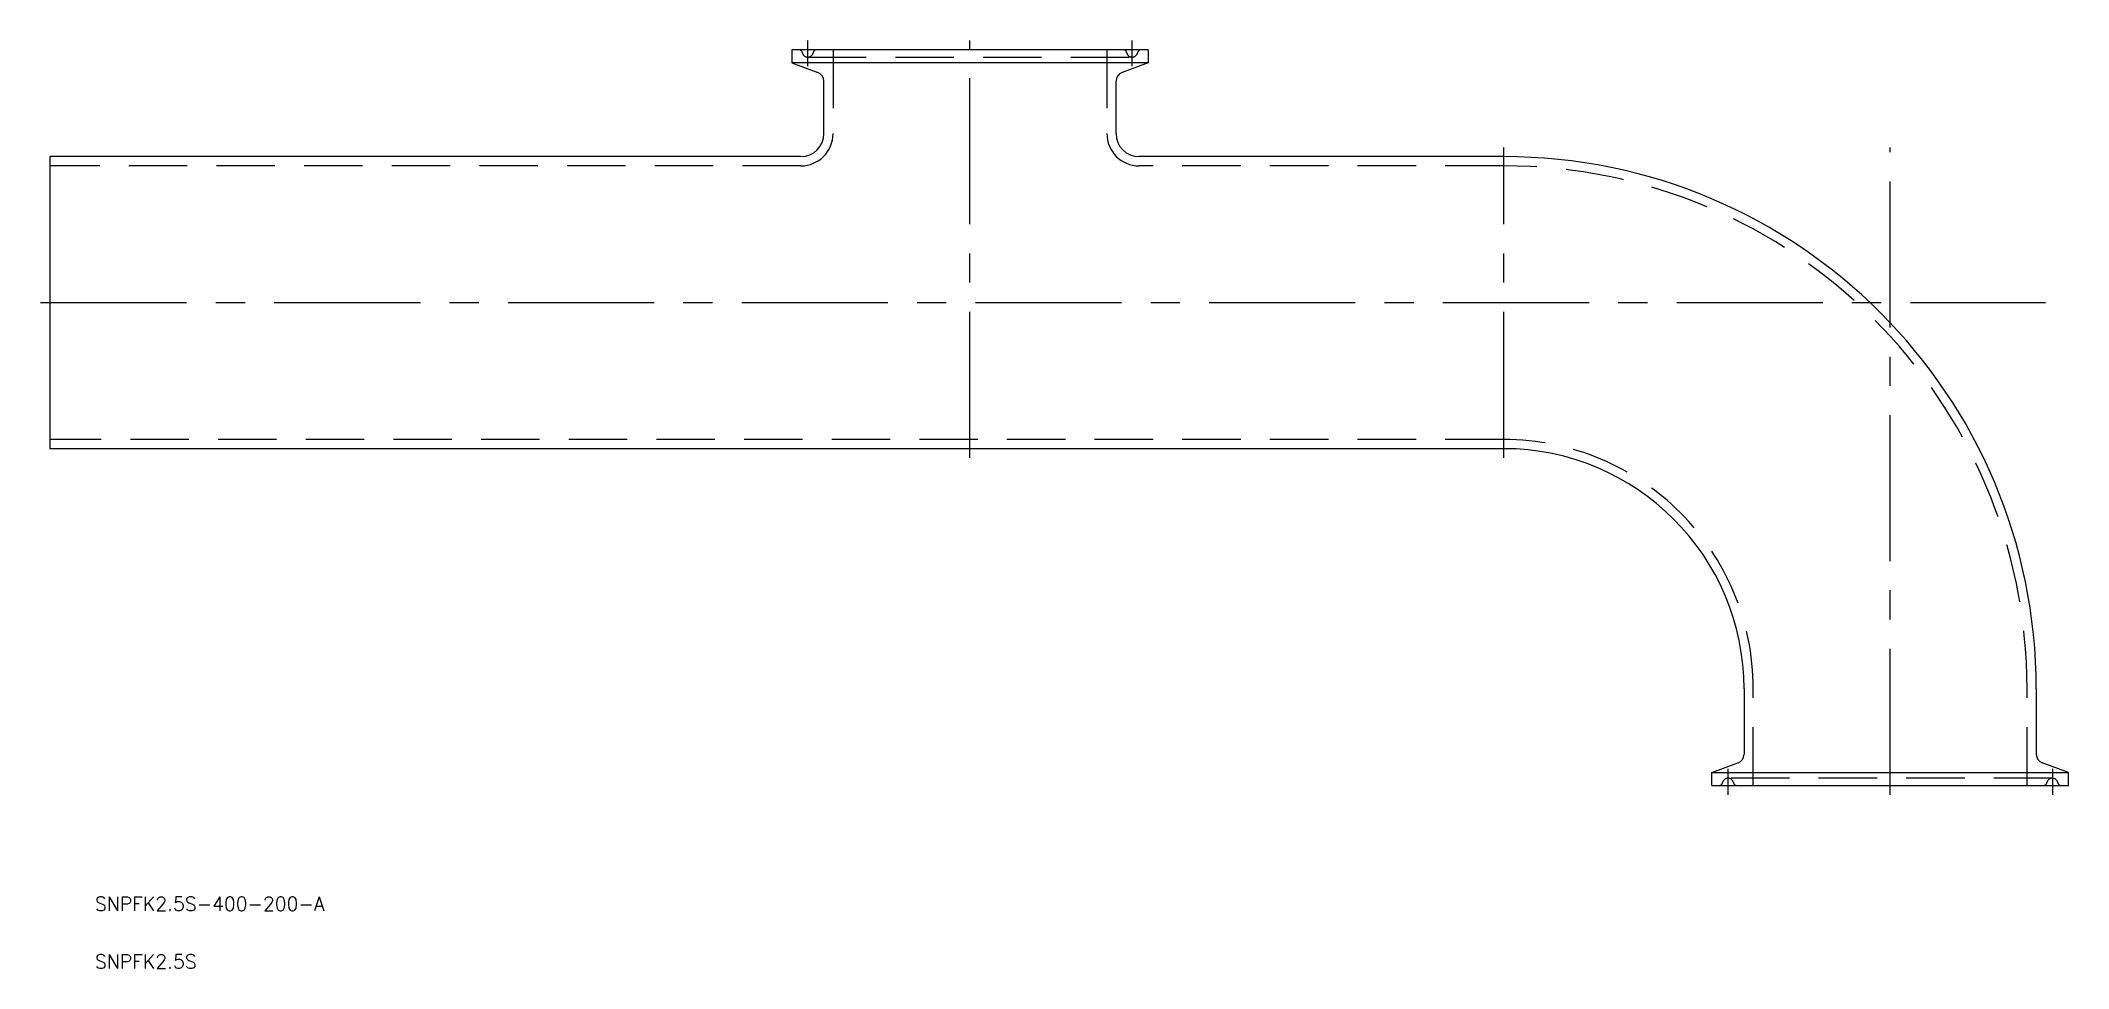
# Model space of a CAD drawing. Extents: x -402 to 39, y -40 to 162.
import ezdxf

# ---------------------------------------------------------------- set-up
doc = ezdxf.new("R2010")
doc.units = 0
doc.linetypes.add('CENTER', pattern=[50.8, 31.75, -6.35, 6.35, -6.35])
doc.linetypes.add('DASHED', pattern=[19.05, 12.7, -6.35])
doc.layers.get('0').update_dxf_attribs({"linetype": 'CONTINUOUS'})
doc.layers.add('CENTER', color=1, linetype='CENTER')
doc.styles.get("Standard").update_dxf_attribs({"font": 'txt.shx', "height": 3, "bigfont": 'bigfont.shx'})

msp = doc.modelspace()

# ---------------------------------------------------------------- linework, layer by layer
at = {"color": 7, "linetype": 'CONTINUOUS'}
for p, q in [((-161.25, 160), (-238.75, 160)), ((-238.75, 160), (-238.75, 157.15)), ((-161.25, 160), (-161.25, 157.15)), ((-161.25, 157.15), (-238.75, 157.15)), ((-238.75, 157.15), (-233.07, 155.08)), ((-161.25, 157.15), (-166.93, 155.08)), ((-231.75, 141.75), (-231.75, 153.2)), ((-168.25, 141.75), (-168.25, 153.2)), ((-400, 136.75), (-400, 73.25)), ((-236.75, 136.75), (-400, 136.75)), ((-84, 136.75), (-163.25, 136.75)), ((-84, 73.25), (-400, 73.25)), ((-31.75, 21), (-31.75, 6.8)), ((31.75, 21), (31.75, 6.8)), ((-38.75, 2.85), (-33.07, 4.92)), ((38.75, 2.85), (33.07, 4.92)), ((-38.75, 2.85), (38.75, 2.85)), ((-38.75, 0), (-38.75, 2.85)), ((-38.75, 0), (38.75, 0)), ((38.75, 0), (38.75, 2.85))]:
    msp.add_line(p, q, dxfattribs=at)
at = {"color": 3, "linetype": 'DASHED'}
for p, q in [((-229.75, 160), (-229.75, 141.75)), ((-170.25, 160), (-170.25, 141.75)), ((-235.25, 158.4), (-164.75, 158.4)), ((-236.75, 134.75), (-400, 134.75)), ((-84, 134.75), (-163.25, 134.75)), ((-84, 75.25), (-400, 75.25)), ((-29.75, 0), (-29.75, 21)), ((29.75, 0), (29.75, 21)), ((35.25, 1.6), (-35.25, 1.6))]:
    msp.add_line(p, q, dxfattribs=at)
for centre, radius, start, end in [((-237.21, 159.2), 0.8, 11.537, 90), ((-235.25, 159.6), 1.2, 191.537, 348.463), ((-233.29, 159.2), 0.8, 90, 168.463), ((-166.71, 159.2), 0.8, 11.537, 90), ((-164.75, 159.6), 1.2, 191.537, 348.463), ((-162.79, 159.2), 0.8, 90, 168.463), ((-236.75, 141.75), 7, 270, 0), ((-163.25, 141.75), 7, 180, 270), ((-84, 21), 113.75, 0, 90), ((-84, 21), 54.25, 0, 90), ((-37.21, 0.8), 0.8, 270, 348.463), ((-35.25, 0.4), 1.2, 11.537, 168.463), ((-33.29, 0.8), 0.8, 191.537, 270), ((33.29, 0.8), 0.8, 270, 348.463), ((35.25, 0.4), 1.2, 11.537, 168.463), ((37.21, 0.8), 0.8, 191.537, 270)]:
    msp.add_arc(centre, radius, start, end, dxfattribs=at)
at = {"color": 7, "linetype": 'CONTINUOUS'}
for centre, radius, start, end in [((-233.75, 153.2), 2, 0, 70), ((-166.25, 153.2), 2, 110, 180), ((-236.75, 141.75), 5, 270, 0), ((-163.25, 141.75), 5, 180, 270), ((-84, 21), 115.75, 0, 90), ((-84, 21), 52.25, 0, 90), ((-33.75, 6.8), 2, 290, 0), ((33.75, 6.8), 2, 180, 250)]:
    msp.add_arc(centre, radius, start, end, dxfattribs=at)
at = {"layer": 'CENTER', "color": 1, "linetype": 'CENTER'}
for p, q in [((-235.25, 156.4), (-235.25, 162)), ((-200, 71.25), (-200, 162)), ((-164.75, 156.4), (-164.75, 162)), ((-84, 71.25), (-84, 138.75)), ((0, -2), (0, 138.75)), ((-402, 105), (33.75, 105)), ((-35.25, 3.6), (-35.25, -2)), ((35.25, 3.6), (35.25, -2))]:
    msp.add_line(p, q, dxfattribs=at)

# ---------------------------------------------------------------- texts
at = {"color": 7, "linetype": 'CONTINUOUS'}
for s, p in [('SNPFK2.5S-400-200-A', (-390.18, -27.22)), ('SNPFK2.5S', (-390.18, -39.78))]:
    msp.add_text(s, height=3, dxfattribs=at).set_placement(p)

doc.saveas('drawing.dxf')
